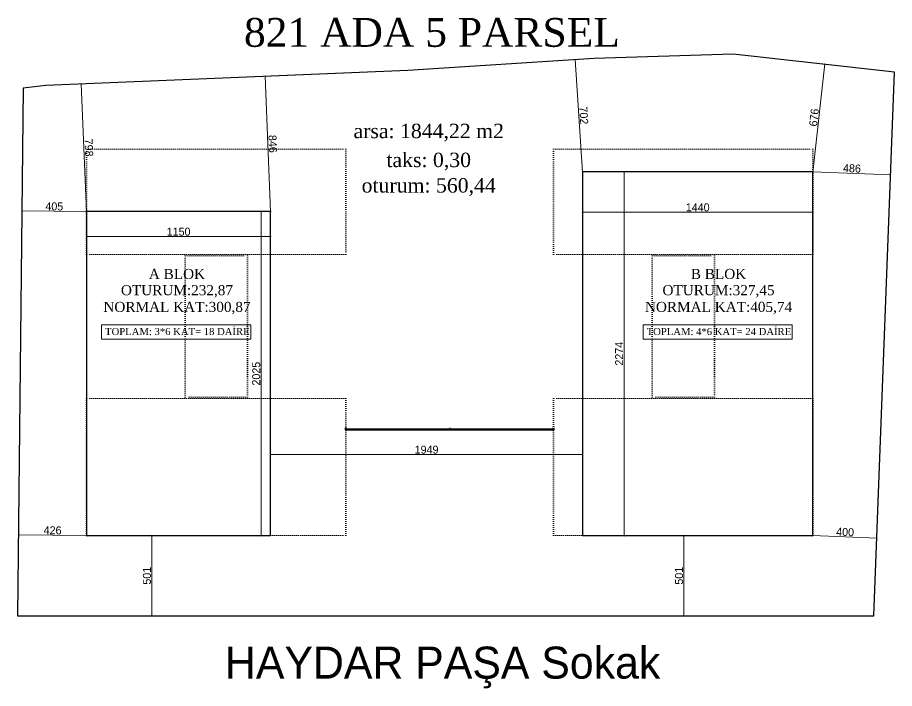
# Model space of a CAD drawing. Header units: centimetres. Extents: x 562865 to 1310255, y -148070 to 32737.
# Drawn here: x 588388 to 593868, y 8799 to 12992 of the extents above; entities that cross this region are included whole.
import ezdxf
from ezdxf.enums import TextEntityAlignment as Align

# ---------------------------------------------------------------- set-up
doc = ezdxf.new("R2010")
doc.units = ezdxf.units.CM
doc.header["$LTSCALE"] = 2.5
doc.linetypes.add('DOT', pattern=[0.25, 0, -0.25])
doc.layers.get('0').update_dxf_attribs({"color": 86})
for name, color, linetype, lineweight in [('ADAKENARI', 18, 'Continuous', 5), ('DUVAR', 4, 'Continuous', 30), ('iç ölçü', 106, 'Continuous', 18), ('kolon', 1, 'Continuous', 53), ('Z_YOL_ADI', 7, 'Continuous', 0)]:
    doc.layers.add(name, color=color, linetype=linetype, lineweight=lineweight)
doc.layers.add('mahal', color=7, linetype='Continuous')
doc.styles.add('autodim', font='times.ttf')
doc.styles.add('PINAR', font='comic.ttf')
doc.dimstyles.new('TEMİZ ÖLÇÜ', dxfattribs={"dimtxt": 10, "dimasz": 5, "dimexe": 1.8, "dimexo": 0.625, "dimgap": 3, "dimtad": 1, "dimdec": 0, "dimrnd": 0.5, "dimzin": 1, "dimdsep": 46, "dimtxsty": 'PINAR', "dimblk": 'OBLIQUE', "dimcen": 0.9, "dimdle": 2, "dimclrd": 256, "dimclre": 256, "dimclrt": 7, "dimadec": 0, "dimazin": 0, "dimtfac": 1, "dimtdec": 0, "dimtofl": 0, "dimtmove": 2, "dimatfit": 2, "dimfxl": 10, "dimfxlon": 1, "dimlwd": -1, "dimlwe": -1, "dimarcsym": 0})

# ---------------------------------------------------------------- blocks, each defined once
blk = doc.blocks.new('_Oblique')
at = {"color": 0, "linetype": 'ByBlock', "lineweight": -2}
blk.add_line((-0.5, -0.5), (0.5, 0.5), dxfattribs=at)
blk = doc.blocks.new('*D629')
at = {"layer": 'Defpoints', "color": 0}
for p in [(589969.8, 11623.4), (588819.8, 11610), (589969.8, 11610)]:
    blk.add_point(p, dxfattribs=at)
at = {"layer": 'iç ölçü'}
for p, q in [((588817.8, 11623.4), (589971.8, 11623.4)), ((588819.8, 11618.4), (588819.8, 11625.2)), ((589969.8, 11618.4), (589969.8, 11625.2))]:
    blk.add_line(p, q, dxfattribs=at)
at = {"layer": 'iç ölçü', "linetype": 'ByBlock', "xscale": 5, "yscale": 5, "zscale": 5, "rotation": 180}
blk.add_blockref('_Oblique', (588819.8, 11623.4), dxfattribs=at)
at = {"layer": 'iç ölçü', "linetype": 'ByBlock', "xscale": 5, "yscale": 5, "zscale": 5}
blk.add_blockref('_Oblique', (589969.8, 11623.4), dxfattribs=at)
at = {"layer": 'iç ölçü', "color": 7, "insert": (589394.8, 11653.9), "char_height": 50, "attachment_point": 5, "style": 'PINAR'}
blk.add_mtext('1150', dxfattribs=at)
blk = doc.blocks.new('*D630')
at = {"layer": 'Defpoints', "color": 0}
for p in [(589910.5, 11779.3), (589993.6, 11779.3), (589993.6, 9754.3)]:
    blk.add_point(p, dxfattribs=at)
at = {"layer": 'iç ölçü'}
for p, q in [((589915.5, 11779.3), (589908.7, 11779.3)), ((589910.5, 9752.3), (589910.5, 11781.3)), ((589915.5, 9754.3), (589908.7, 9754.3))]:
    blk.add_line(p, q, dxfattribs=at)
at = {"layer": 'iç ölçü', "linetype": 'ByBlock', "xscale": 5, "yscale": 5, "zscale": 5}
for p, rotation in [((589910.5, 11779.3), 90), ((589910.5, 9754.3), 270)]:
    blk.add_blockref('_Oblique', p, dxfattribs=dict(at, rotation=rotation))
at = {"layer": 'iç ölçü', "color": 7, "insert": (589880.1, 10766.8), "char_height": 50, "attachment_point": 5, "rotation": 90, "style": 'PINAR'}
blk.add_mtext('2025', dxfattribs=at)
blk = doc.blocks.new('*D631')
at = {"layer": 'Defpoints', "color": 0}
for p in [(592164.4, 12028.3), (592178.2, 12028.3), (592164.4, 9754.3)]:
    blk.add_point(p, dxfattribs=at)
at = {"layer": 'iç ölçü'}
for p, q in [((592173.2, 12028.3), (592180, 12028.3)), ((592178.2, 9752.3), (592178.2, 12030.3)), ((592173.2, 9754.3), (592180, 9754.3))]:
    blk.add_line(p, q, dxfattribs=at)
at = {"layer": 'iç ölçü', "linetype": 'ByBlock', "xscale": 5, "yscale": 5, "zscale": 5}
for p, rotation in [((592178.2, 12028.3), 90), ((592178.2, 9754.3), 270)]:
    blk.add_blockref('_Oblique', p, dxfattribs=dict(at, rotation=rotation))
at = {"layer": 'iç ölçü', "color": 7, "insert": (592147.7, 10891.3), "char_height": 50, "attachment_point": 5, "rotation": 90, "style": 'PINAR'}
blk.add_mtext('2274', dxfattribs=at)
blk = doc.blocks.new('*D632')
at = {"layer": 'Defpoints', "color": 0}
for p in [(591918.6, 11810.3), (593358.6, 11810.3), (593358.6, 11775.7)]:
    blk.add_point(p, dxfattribs=at)
at = {"layer": 'iç ölçü'}
for p, q in [((591916.6, 11775.7), (593360.6, 11775.7)), ((591918.6, 11780.7), (591918.6, 11773.9)), ((593358.6, 11780.7), (593358.6, 11773.9))]:
    blk.add_line(p, q, dxfattribs=at)
at = {"layer": 'iç ölçü', "linetype": 'ByBlock', "xscale": 5, "yscale": 5, "zscale": 5, "rotation": 180}
blk.add_blockref('_Oblique', (591918.6, 11775.7), dxfattribs=at)
at = {"layer": 'iç ölçü', "linetype": 'ByBlock', "xscale": 5, "yscale": 5, "zscale": 5}
blk.add_blockref('_Oblique', (593358.6, 11775.7), dxfattribs=at)
at = {"layer": 'iç ölçü', "color": 7, "insert": (592638.6, 11805.8), "char_height": 50, "attachment_point": 5, "style": 'PINAR'}
blk.add_mtext('1440', dxfattribs=at)
blk = doc.blocks.new('*D633')
at = {"layer": 'Defpoints', "color": 0}
for p in [(589934.9, 12624.1), (589934.9, 12624.1), (589969.8, 11779.3)]:
    blk.add_point(p, dxfattribs=at)
at = {"layer": 'iç ölçü'}
for p, q in [((589934.9, 12624.1), (589933.1, 12624)), ((589969.9, 11777.3), (589934.8, 12626.1)), ((589969.8, 11779.3), (589968, 11779.2))]:
    blk.add_line(p, q, dxfattribs=at)
at = {"layer": 'iç ölçü', "linetype": 'ByBlock', "xscale": 5, "yscale": 5, "zscale": 5}
for p, rotation in [((589934.9, 12624.1), 92.36525272305084), ((589969.8, 11779.3), 272.3652527230508)]:
    blk.add_blockref('_Oblique', p, dxfattribs=dict(at, rotation=rotation))
at = {"layer": 'iç ölçü', "color": 7, "insert": (589982.9, 12203), "char_height": 50, "attachment_point": 5, "rotation": 272.3653, "style": 'PINAR'}
blk.add_mtext('846', dxfattribs=at)
blk = doc.blocks.new('*D634')
at = {"layer": 'Defpoints', "color": 0}
for p in [(588786.9, 12576.7), (588786.9, 12576.7), (588819.8, 11779.3)]:
    blk.add_point(p, dxfattribs=at)
at = {"layer": 'iç ölçü'}
for p, q in [((588819.9, 11777.3), (588786.8, 12578.7)), ((588786.9, 12576.7), (588788.7, 12576.8)), ((588819.8, 11779.3), (588821.6, 11779.4))]:
    blk.add_line(p, q, dxfattribs=at)
at = {"layer": 'iç ölçü', "linetype": 'ByBlock', "xscale": 5, "yscale": 5, "zscale": 5}
for p, rotation in [((588786.9, 12576.7), 92.36525272305182), ((588819.8, 11779.3), 272.3652527230518)]:
    blk.add_blockref('_Oblique', p, dxfattribs=dict(at, rotation=rotation))
at = {"layer": 'iç ölçü', "color": 7, "insert": (588833.9, 12179.3), "char_height": 50, "attachment_point": 5, "rotation": 272.3653, "style": 'PINAR'}
blk.add_mtext('798', dxfattribs=at)
blk = doc.blocks.new('*D635')
at = {"layer": 'Defpoints', "color": 0}
for p in [(588415.5, 11783.7), (588415.5, 11783.7), (588819.8, 11779.3)]:
    blk.add_point(p, dxfattribs=at)
at = {"layer": 'iç ölçü'}
for p, q in [((588821.8, 11779.3), (588413.5, 11783.7)), ((588415.5, 11783.7), (588415.5, 11781.9)), ((588819.8, 11779.3), (588819.8, 11777.5))]:
    blk.add_line(p, q, dxfattribs=at)
at = {"layer": 'iç ölçü', "linetype": 'ByBlock', "xscale": 5, "yscale": 5, "zscale": 5}
for p, rotation in [((588415.5, 11783.7), 179.3812092931906), ((588819.8, 11779.3), 359.3812092931906)]:
    blk.add_blockref('_Oblique', p, dxfattribs=dict(at, rotation=rotation))
at = {"layer": 'iç ölçü', "color": 7, "insert": (588618, 11811.9), "char_height": 50, "attachment_point": 5, "rotation": 359.3812, "style": 'PINAR'}
blk.add_mtext('405', dxfattribs=at)
blk = doc.blocks.new('*D636')
at = {"layer": 'Defpoints', "color": 0}
for p in [(588393.7, 9758.9), (588393.7, 9758.9), (588819.8, 9754.3)]:
    blk.add_point(p, dxfattribs=at)
at = {"layer": 'iç ölçü'}
for p, q in [((588821.8, 9754.3), (588391.7, 9758.9)), ((588393.7, 9758.3), (588393.6, 9757.1)), ((588819.8, 9753.7), (588819.8, 9752.5))]:
    blk.add_line(p, q, dxfattribs=at)
at = {"layer": 'iç ölçü', "linetype": 'ByBlock', "xscale": 5, "yscale": 5, "zscale": 5}
for p, rotation in [((588393.7, 9758.9), 179.3812092931906), ((588819.8, 9754.3), 359.3812092931906)]:
    blk.add_blockref('_Oblique', p, dxfattribs=dict(at, rotation=rotation))
at = {"layer": 'iç ölçü', "color": 7, "insert": (588607.1, 9787.2), "char_height": 50, "attachment_point": 5, "rotation": 359.3812, "style": 'PINAR'}
blk.add_mtext('426', dxfattribs=at)
blk = doc.blocks.new('*D637')
at = {"layer": 'Defpoints', "color": 0}
for p in [(589153.2, 9754.3), (589153.2, 9253.3), (589227.5, 9253.3)]:
    blk.add_point(p, dxfattribs=at)
at = {"layer": 'iç ölçü'}
for p, q in [((589222.5, 9754.3), (589229.3, 9754.3)), ((589227.5, 9756.3), (589227.5, 9251.3)), ((589222.5, 9253.3), (589229.3, 9253.3))]:
    blk.add_line(p, q, dxfattribs=at)
at = {"layer": 'iç ölçü', "linetype": 'ByBlock', "xscale": 5, "yscale": 5, "zscale": 5}
for p, rotation in [((589227.5, 9754.3), 90.00000000001332), ((589227.5, 9253.3), 270.0000000000134)]:
    blk.add_blockref('_Oblique', p, dxfattribs=dict(at, rotation=rotation))
at = {"layer": 'iç ölçü', "color": 7, "insert": (589197, 9503.8), "char_height": 50, "attachment_point": 5, "rotation": 90, "style": 'PINAR'}
blk.add_mtext('501', dxfattribs=at)
blk = doc.blocks.new('*D638')
at = {"layer": 'Defpoints', "color": 0}
for p in [(591918.6, 10260.5), (589969.8, 9992.3), (591918.6, 9992.3)]:
    blk.add_point(p, dxfattribs=at)
at = {"layer": 'iç ölçü'}
for p, q in [((589967.8, 10260.5), (591920.6, 10260.5)), ((589969.8, 10255.5), (589969.8, 10262.4)), ((591918.6, 10255.5), (591918.6, 10262.4))]:
    blk.add_line(p, q, dxfattribs=at)
at = {"layer": 'iç ölçü', "linetype": 'ByBlock', "xscale": 5, "yscale": 5, "zscale": 5}
for p, rotation in [((589969.8, 10260.5), 179.9999999999971), ((591918.6, 10260.5), 359.999999999997)]:
    blk.add_blockref('_Oblique', p, dxfattribs=dict(at, rotation=rotation))
at = {"layer": 'iç ölçü', "color": 7, "insert": (590944.2, 10291.5), "char_height": 50, "attachment_point": 5, "style": 'PINAR'}
blk.add_mtext('1949', dxfattribs=at)
blk = doc.blocks.new('*D639')
at = {"layer": 'Defpoints', "color": 0}
for p in [(592547.2, 9754.3), (592547.2, 9253.3), (592552.4, 9253.3)]:
    blk.add_point(p, dxfattribs=at)
at = {"layer": 'iç ölçü'}
for p, q in [((592547.8, 9754.3), (592554.2, 9754.3)), ((592552.4, 9756.3), (592552.4, 9251.3)), ((592547.8, 9253.3), (592554.2, 9253.3))]:
    blk.add_line(p, q, dxfattribs=at)
at = {"layer": 'iç ölçü', "linetype": 'ByBlock', "xscale": 5, "yscale": 5, "zscale": 5}
for p, rotation in [((592552.4, 9754.3), 90.00000000001332), ((592552.4, 9253.3), 270.0000000000134)]:
    blk.add_blockref('_Oblique', p, dxfattribs=dict(at, rotation=rotation))
at = {"layer": 'iç ölçü', "color": 7, "insert": (592521.9, 9503.8), "char_height": 50, "attachment_point": 5, "rotation": 90, "style": 'PINAR'}
blk.add_mtext('501', dxfattribs=at)
blk = doc.blocks.new('*D640')
at = {"layer": 'Defpoints', "color": 0}
for p in [(593358.6, 9754.3), (593758.3, 9739.2), (593758.3, 9739.2)]:
    blk.add_point(p, dxfattribs=at)
at = {"layer": 'iç ölçü'}
for p, q in [((593356.6, 9754.4), (593760.3, 9739.2)), ((593358.6, 9754.9), (593358.6, 9756.1)), ((593758.3, 9739.9), (593758.4, 9741))]:
    blk.add_line(p, q, dxfattribs=at)
at = {"layer": 'iç ölçü', "linetype": 'ByBlock', "xscale": 5, "yscale": 5, "zscale": 5}
for p, rotation in [((593358.6, 9754.3), 177.8423566816754), ((593758.3, 9739.2), 357.8423566816754)]:
    blk.add_blockref('_Oblique', p, dxfattribs=dict(at, rotation=rotation))
at = {"layer": 'iç ölçü', "color": 7, "insert": (593559.6, 9776.8), "char_height": 50, "attachment_point": 5, "rotation": 357.8424, "style": 'PINAR'}
blk.add_mtext('400', dxfattribs=at)
blk = doc.blocks.new('*D641')
at = {"layer": 'Defpoints', "color": 0}
for p in [(593358.6, 12028.3), (593843.8, 12010), (593843.8, 12010)]:
    blk.add_point(p, dxfattribs=at)
at = {"layer": 'iç ölçü'}
for p, q in [((593356.6, 12028.4), (593845.8, 12009.9)), ((593358.6, 12028.9), (593358.6, 12030.1)), ((593843.9, 12010.6), (593843.9, 12011.8))]:
    blk.add_line(p, q, dxfattribs=at)
at = {"layer": 'iç ölçü', "linetype": 'ByBlock', "xscale": 5, "yscale": 5, "zscale": 5}
for p, rotation in [((593358.6, 12028.3), 177.8423566816759), ((593843.8, 12010), 357.8423566816759)]:
    blk.add_blockref('_Oblique', p, dxfattribs=dict(at, rotation=rotation))
at = {"layer": 'iç ölçü', "color": 7, "insert": (593602.4, 12049.7), "char_height": 50, "attachment_point": 5, "rotation": 357.8424, "style": 'PINAR'}
blk.add_mtext('486', dxfattribs=at)
blk = doc.blocks.new('*D642')
at = {"layer": 'Defpoints', "color": 0}
for p in [(591873.1, 12728.9), (591873.1, 12728.9), (591918.6, 12028.3)]:
    blk.add_point(p, dxfattribs=at)
at = {"layer": 'iç ölçü'}
for p, q in [((591918.7, 12026.3), (591873, 12730.9)), ((591873.1, 12728.9), (591874.9, 12729)), ((591918.6, 12028.3), (591920.4, 12028.4))]:
    blk.add_line(p, q, dxfattribs=at)
at = {"layer": 'iç ölçü', "linetype": 'ByBlock', "xscale": 5, "yscale": 5, "zscale": 5}
for p, rotation in [((591873.1, 12728.9), 93.71504904155454), ((591918.6, 12028.3), 273.7150490415546)]:
    blk.add_blockref('_Oblique', p, dxfattribs=dict(at, rotation=rotation))
at = {"layer": 'iç ölçü', "color": 7, "insert": (591926.2, 12380.6), "char_height": 50, "attachment_point": 5, "rotation": 273.715, "style": 'PINAR'}
blk.add_mtext('702', dxfattribs=at)
blk = doc.blocks.new('*D643')
at = {"layer": 'Defpoints', "color": 0}
for p in [(593433.4, 12700.3), (593433.4, 12700.3), (593358.6, 12028.3)]:
    blk.add_point(p, dxfattribs=at)
at = {"layer": 'iç ölçü'}
for p, q in [((593358.4, 12026.3), (593433.6, 12702.2)), ((593433.4, 12700.3), (593431.6, 12700.4)), ((593358.6, 12028.3), (593356.8, 12028.5))]:
    blk.add_line(p, q, dxfattribs=at)
at = {"layer": 'iç ölçü', "linetype": 'ByBlock', "xscale": 5, "yscale": 5, "zscale": 5}
for p, rotation in [((593433.4, 12700.3), 83.65005790704414), ((593358.6, 12028.3), 263.6500579070441)]:
    blk.add_blockref('_Oblique', p, dxfattribs=dict(at, rotation=rotation))
at = {"layer": 'iç ölçü', "color": 7, "insert": (593365.6, 12367.7), "char_height": 50, "attachment_point": 5, "rotation": 83.6501, "style": 'PINAR'}
blk.add_mtext('676', dxfattribs=at)
blk = doc.blocks.new('A$C0FA215DE')
at = {"layer": 'ADAKENARI', "color": 2, "linetype": 'DOT', "ltscale": 20}
for points in [[(1620.6, 2415.4), (1620.6, 1757.7), (0, 1757.7), (0, 2415.4)], [(1005.3, 1749.7), (1005.3, 865.7), (615.3, 865.7), (615.3, 1749.7)], [(1620.6, 0), (1620.6, 857.7), (0, 857.7), (0, 0)]]:
    blk.add_lwpolyline(points, close=True, dxfattribs=at)
blk.add_lwpolyline([(1005.3, 1307.7), (1005.3, 865.7), (615.3, 865.7), (615.3, 1307.7)], dxfattribs=at)
blk = doc.blocks.new('*D1035')
at = {"layer": 'Defpoints', "color": 0}
for p in [(590440.5, 10537.3), (591737.9, 10537.3), (591737.9, 10418.1)]:
    blk.add_point(p, dxfattribs=at)
at = {"layer": 'kolon'}
for p, q in [((590438.5, 10418.1), (591739.9, 10418.1)), ((590440.5, 10428.1), (590440.5, 10416.3)), ((591737.9, 10428.1), (591737.9, 10416.3))]:
    blk.add_line(p, q, dxfattribs=at)
at = {"layer": 'kolon', "linetype": 'ByBlock', "xscale": 5, "yscale": 5, "zscale": 5, "rotation": 180}
blk.add_blockref('_Oblique', (590440.5, 10418.1), dxfattribs=at)
at = {"layer": 'kolon', "linetype": 'ByBlock', "xscale": 5, "yscale": 5, "zscale": 5}
blk.add_blockref('_Oblique', (591737.9, 10418.1), dxfattribs=at)
at = {"layer": 'kolon', "color": 7, "insert": (591089.2, 10426.7), "char_height": 10, "attachment_point": 5, "style": 'PINAR'}
blk.add_mtext('1298', dxfattribs=at)

msp = doc.modelspace()

# ---------------------------------------------------------------- linework, layer by layer
at = {"layer": 'DUVAR'}
for p, q in [((591991.3, 12736.6), (590826.3, 12660.9)), ((592860, 12764.1), (591991.3, 12736.6)), ((593868, 12651.9), (592860, 12764.1)), ((590826.3, 12660.9), (588565.1, 12567.5)), ((593740, 9253.3), (593868, 12651.9)), ((588423.8, 12551.8), (588388.2, 9253.3)), ((588565.1, 12567.5), (588423.8, 12551.8)), ((588388.2, 9253.3), (593740, 9253.3))]:
    msp.add_line(p, q, dxfattribs=at)
for points in [[(593358.6, 12028.3), (591918.6, 12028.3), (591918.6, 9754.3), (593358.6, 9754.3)], [(589969.8, 11779.3), (588819.8, 11779.3), (588819.8, 9754.3), (589969.8, 9754.3)]]:
    msp.add_lwpolyline(points, close=True, dxfattribs=at)
at = {"layer": 'iç ölçü'}
for points in [[(588913.5, 11071.9), (589845.4, 11071.9), (589845.4, 10982.9), (588913.5, 10982.9)], [(592297.7, 11071.9), (593229.6, 11071.9), (593229.6, 10982.9), (592297.7, 10982.9)]]:
    msp.add_lwpolyline(points, close=True, dxfattribs=at)

# ---------------------------------------------------------------- block references
at = {"layer": 'kolon', "color": 3}
for p in [(588819.8, 9754.3), (591737.9, 9754.3)]:
    msp.add_blockref('A$C0FA215DE', p, dxfattribs=at)

# ---------------------------------------------------------------- texts
at = {"layer": 'mahal', "style": 'autodim'}
for s, height, p in [('821 ADA 5 PARSEL', 180, (590977.5, 12809.6)), ('arsa: 1844,22 m2', 90, (590957.7, 12238.6)), ('taks: 0,30', 90, (590957.7, 12057.7)), ('oturum: 560,44', 90, (590957.7, 11898.5)), ('A BLOK', 63, (589384.4, 11358.4)), ('B BLOK', 63, (592768.6, 11358.4)), ('OTURUM:232,87', 63, (589384.4, 11257)), ('OTURUM:327,45', 63, (592768.6, 11257)), ('NORMAL KAT:300,87', 63, (589384.4, 11152.4)), ('NORMAL KAT:405,74', 63, (592768.6, 11152.4)), ('TOPLAM: 3*6 KAT= 18 DAİRE', 44.1, (589387, 11007.9)), ('TOPLAM: 4*6 KAT= 24 DAİRE', 44.1, (592771.2, 11007.9))]:
    msp.add_text(s, height=height, dxfattribs=at).set_placement(p, align=Align.CENTER)
at = {"layer": 'Z_YOL_ADI', "style": 'PINAR'}
msp.add_text('HAYDAR PAŞA Sokak', height=200, dxfattribs=at).set_placement((589684.5, 8860.8))

# ---------------------------------------------------------------- dimensions: what is measured, and where the dimension line sits
at = {"layer": 'iç ölçü'}
for p1, p2, distance, picture, middle in [((591918.6, 12028.3), (591873.1, 12728.9), 0, '*D642', (591926.2, 12380.6)), ((593358.6, 12028.3), (593433.4, 12700.3), 0, '*D643', (593365.6, 12367.7)), ((589969.8, 11779.3), (589934.9, 12624.1), 0, '*D633', (589982.9, 12203)), ((588819.8, 11779.3), (588786.9, 12576.7), 0, '*D634', (588833.9, 12179.3)), ((593358.6, 12028.3), (593843.8, 12010), 0, '*D641', (593602.4, 12049.7)), ((588819.8, 11779.3), (588415.5, 11783.7), 0, '*D635', (588618, 11811.9)), ((589969.8, 9992.3), (591918.6, 9992.3), 268.2, '*D638', (590944.2, 10291.5)), ((588819.8, 9754.3), (588393.7, 9758.9), 0, '*D636', (588607.1, 9787.2)), ((593358.6, 9754.3), (593758.3, 9739.2), 0, '*D640', (593559.6, 9776.8)), ((589153.2, 9754.3), (589153.2, 9253.3), 74.3, '*D637', (589197, 9503.8)), ((592547.2, 9754.3), (592547.2, 9253.3), 5.2, '*D639', (592521.9, 9503.8))]:
    dim = msp.add_aligned_dim(p1=p1, p2=p2, distance=distance, dimstyle='TEMİZ ÖLÇÜ', override={"dimtxt": 50, "dimfxl": 5, "dimarcsym": 1}, dxfattribs=at)
    dim.commit()
    dim.dimension.update_dxf_attribs({"geometry": picture, "text_midpoint": middle})
for base, p1, p2, picture, middle in [((592178.2, 12028.3), (592164.4, 9754.3), (592164.4, 12028.3), '*D631', (592147.7, 10891.3)), ((589910.5, 11779.3), (589993.6, 9754.3), (589993.6, 11779.3), '*D630', (589880.1, 10766.8))]:
    dim = msp.add_linear_dim(base=base, p1=p1, p2=p2, angle=90, dimstyle='TEMİZ ÖLÇÜ', override={"dimtxt": 50, "dimfxl": 5, "dimarcsym": 1}, dxfattribs=at)
    dim.commit()
    dim.dimension.update_dxf_attribs({"geometry": picture, "text_midpoint": middle})
for base, p1, p2, picture, middle in [((593358.6, 11775.7), (591918.6, 11810.3), (593358.6, 11810.3), '*D632', (592638.6, 11805.8)), ((589969.8, 11623.4), (588819.8, 11610), (589969.8, 11610), '*D629', (589394.8, 11653.9))]:
    dim = msp.add_linear_dim(base=base, p1=p1, p2=p2, dimstyle='TEMİZ ÖLÇÜ', override={"dimtxt": 50, "dimfxl": 5, "dimarcsym": 1}, dxfattribs=at)
    dim.commit()
    dim.dimension.update_dxf_attribs({"geometry": picture, "text_midpoint": middle})
at = {"layer": 'kolon', "color": 3}
dim = msp.add_linear_dim(base=(591737.9, 10418.1), p1=(590440.5, 10537.3), p2=(591737.9, 10537.3), dimstyle='TEMİZ ÖLÇÜ', override={"dimarcsym": 1}, dxfattribs=at)
dim.commit()
dim.dimension.update_dxf_attribs({"geometry": '*D1035', "text_midpoint": (591089.2, 10426.7)})

doc.saveas('drawing.dxf')
